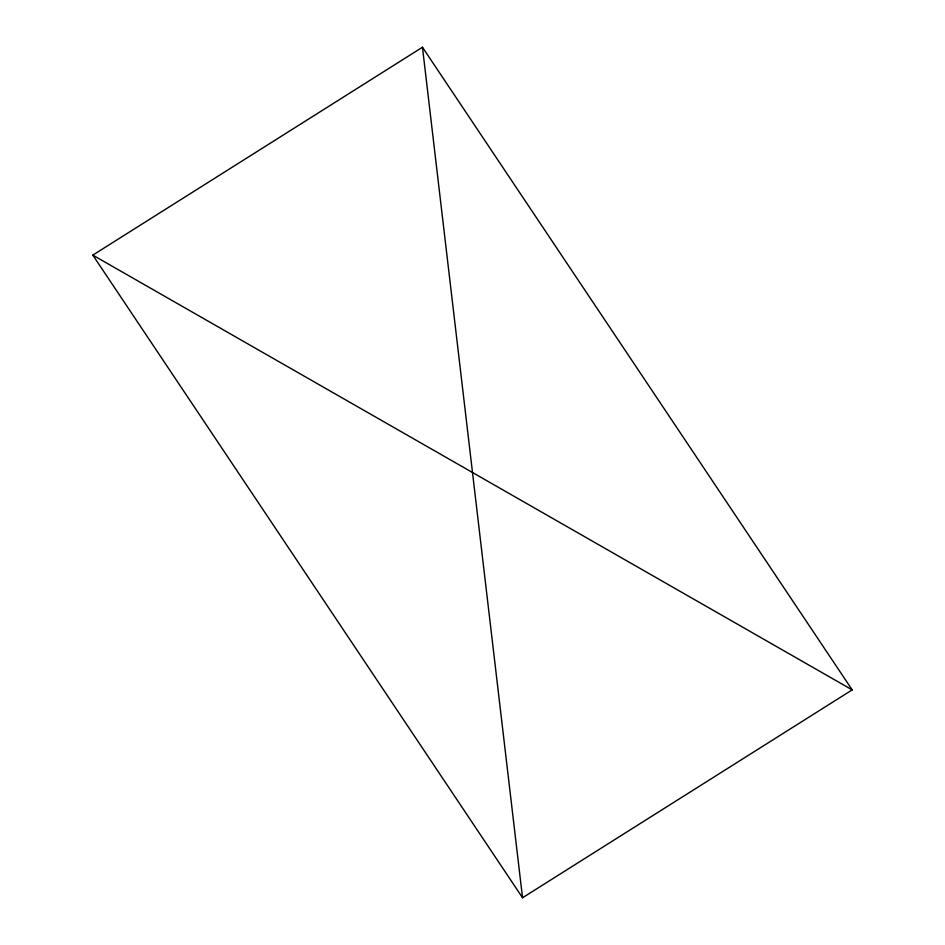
<?xml version="1.0" encoding="UTF-8"?>
<svg xmlns="http://www.w3.org/2000/svg" width="945" height="945" viewBox="0 0 945 945"><rect width="100%" height="100%" fill="white"/><g stroke="black" fill="none" stroke-linecap="round" stroke-linejoin="round"><path stroke-width="1.42" d="M92.811 255.126L422.462 47.25L852.189 689.874L522.538 897.75L92.811 255.126L852.189 689.874M422.462 47.25L522.538 897.75"/></g></svg>
